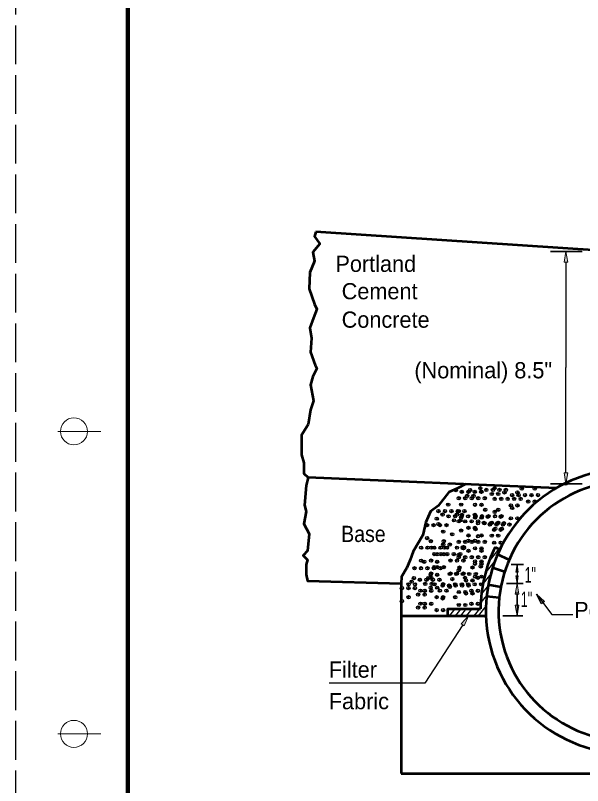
# Model space of a CAD drawing. Extents: x 105.4 to 140.8, y 56.9 to 78.9.
# Drawn here: x 107.01 to 112.26, y 60.79 to 67.92 of the extents above; entities that cross this region are included whole.
import ezdxf

# ---------------------------------------------------------------- set-up
doc = ezdxf.new("R2010")
doc.units = 0
doc.header["$LTSCALE"] = 0.06
doc.header["$PDMODE"] = 32
doc.header["$PDSIZE"] = 0.03
doc.linetypes.add('LONG_DASHED', pattern=[7.5, 6, -1.5])
for name, color, linetype, lineweight in [('1', 7, 'Continuous', 53), ('3', 7, 'Continuous', 13), ('5', 7, 'Continuous', 25), ('6', 7, 'Continuous', 13)]:
    doc.layers.add(name, color=color, linetype=linetype, lineweight=lineweight)

msp = doc.modelspace()

# ---------------------------------------------------------------- hatches: boundary and pattern name
at = {"layer": '1'}
for points in [[(112.11775, 65.63492), (112.08442, 65.63492), (112.10108, 65.73492), (112.10108, 65.73492)], [(112.11775, 63.68358), (112.08442, 63.68358), (112.10108, 63.58358), (112.10108, 63.58358)]]:
    msp.add_hatch(color=256, dxfattribs=at).paths.add_polyline_path(points)
at = {"layer": '3'}
for points in [[(111.63692, 62.76433), (111.66025, 62.76433), (111.64858, 62.83433), (111.64858, 62.83433)], [(111.63692, 62.7305), (111.66025, 62.7305), (111.64858, 62.6605), (111.64858, 62.6605)], [(111.63192, 62.5605), (111.66525, 62.5605), (111.64858, 62.6605), (111.64858, 62.6605)], [(111.82975, 62.56025), (111.90283, 62.49192), (111.875, 62.471), (111.875, 62.471)], [(111.66525, 62.45892), (111.63192, 62.45892), (111.64858, 62.35892), (111.64858, 62.35892)], [(111.13225, 62.28492), (111.16008, 62.26675), (111.20092, 62.35958), (111.20092, 62.35958)]]:
    msp.add_hatch(color=256, dxfattribs=at).paths.add_polyline_path(points)

# ---------------------------------------------------------------- linework, layer by layer
at = {"layer": '1', "linetype": 'LONG_DASHED', "lineweight": 25}
msp.add_line((107.00517, 78.86758), (107.00517, 56.86758), dxfattribs=at)
at = {"layer": '1', "lineweight": 158}
msp.add_line((108.04683, 78.36758), (108.04683, 57.36758), dxfattribs=at)
at = {"layer": '1'}
for p, q in [((112.44725, 65.73858), (109.78667, 65.91625)), ((112.01425, 63.54325), (109.71667, 63.64092)), ((111.44558, 62.99717), (111.49067, 62.97558)), ((111.576, 62.88017), (111.46833, 62.92658)), ((111.53417, 62.76833), (111.42242, 62.80392)), ((110.57458, 62.6595), (110.57458, 60.89883)), ((111.498, 62.62458), (111.38275, 62.646)), ((111.48408, 62.52825), (111.36742, 62.54042)), ((110.57458, 62.35958), (111.36108, 62.35958)), ((110.57458, 60.89883), (112.71367, 60.89883))]:
    msp.add_line(p, q, dxfattribs=at)
at = {"layer": '1', "lineweight": 35}
for p, q in [((112.25075, 65.73492), (111.95708, 65.73492)), ((112.25075, 63.58358), (111.95708, 63.58358)), ((111.59425, 62.83433), (111.70742, 62.83433)), ((111.55258, 62.6605), (111.7055, 62.6605)), ((111.51675, 62.35892), (111.70108, 62.35892))]:
    msp.add_line(p, q, dxfattribs=at)
at = {"layer": '1', "lineweight": 25}
for p, q in [((112.10108, 65.63492), (112.10108, 64.65925)), ((112.10108, 63.68358), (112.10108, 64.65925)), ((111.48108, 62.98017), (111.39942, 62.87925)), ((111.44675, 62.8735), (111.359, 62.76508)), ((111.39533, 62.7345), (111.334, 62.65875)), ((111.3845, 62.64425), (111.31942, 62.56375)), ((111.36642, 62.54925), (111.31142, 62.48142)), ((111.07642, 62.42742), (111.02142, 62.35958)), ((111.1315, 62.42742), (111.07658, 62.35958)), ((111.17908, 62.42742), (111.12408, 62.35958)), ((111.23425, 62.42742), (111.17933, 62.35958)), ((111.30408, 62.42742), (111.24917, 62.35958)), ((111.36108, 62.44842), (111.28917, 62.35958))]:
    msp.add_line(p, q, dxfattribs=at)
at = {"layer": '1', "lineweight": 13}
for p, q in [((107.79683, 64.06758), (107.39683, 64.06758)), ((107.79683, 61.26758), (107.39683, 61.26758))]:
    msp.add_line(p, q, dxfattribs=at)
at = {"layer": '1'}
for points in [[(109.78667, 65.91625), (109.77308, 65.87142), (109.82233, 65.80325), (109.75842, 65.72817), (109.77308, 65.64492), (109.73025, 65.53967), (109.72417, 65.38925), (109.77308, 65.24567), (109.79408, 65.20083), (109.76592, 65.118), (109.73025, 65.027), (109.74483, 64.92958), (109.73775, 64.80158), (109.7795, 64.68067), (109.79408, 64.65008), (109.75842, 64.57508), (109.73775, 64.5), (109.76592, 64.34958), (109.73775, 64.26675), (109.71667, 64.13092), (109.65283, 64.0325), (109.65283, 63.85183), (109.67492, 63.77683), (109.67492, 63.679), (109.71667, 63.64092), (109.69567, 63.56592), (109.68108, 63.38525), (109.69567, 63.32483), (109.67492, 63.21175), (109.72417, 63.12075), (109.70958, 62.96292), (109.66742, 62.91808), (109.70958, 62.87967), (109.69567, 62.83492), (109.69567, 62.74425), (109.70958, 62.68483), (110.57458, 62.6595)], [(111.17125, 63.57917), (111.10042, 63.5435), (111.01642, 63.50517), (110.91842, 63.3775), (110.84808, 63.32483), (110.80525, 63.22633), (110.77708, 63.10617), (110.68608, 62.95608), (110.65792, 62.87967), (110.62975, 62.80467), (110.5805, 62.72183), (110.57458, 62.6595)], [(111.00908, 62.35958), (111.00908, 62.42617), (111.31008, 62.42617)]]:
    msp.add_lwpolyline(points, dxfattribs=at)
at = {"layer": '1', "lineweight": 13}
for points in [[(112.11775, 65.63492), (112.08442, 65.63492), (112.10108, 65.73492), (112.10108, 65.73492)], [(112.11775, 63.68358), (112.08442, 63.68358), (112.10108, 63.58358), (112.10108, 63.58358)]]:
    msp.add_lwpolyline(points, close=True, dxfattribs=at)
for centre in [(107.54683, 64.06758), (107.54683, 61.26758)]:
    msp.add_circle(centre, 0.125, dxfattribs=at)
at = {"layer": '1'}
for centre, radius, start, end in [((112.68018, 62.40375), 1.31984, 100.16507, 268.24941), ((112.68018, 62.40375), 1.20261, 101.16791, 268.18021), ((112.67845, 62.40302), 1.36853, 154.26726, 179.03058)]:
    msp.add_arc(centre, radius, start, end, dxfattribs=at)
msp.add_point((111.15275, 62.99167), dxfattribs=at)
at = {"layer": '3', "lineweight": 25}
for p, q in [((111.64858, 62.83433), (111.64858, 62.6605)), ((111.64858, 62.45892), (111.64858, 62.58217)), ((111.64858, 62.5605), (111.64858, 62.35892)), ((111.82975, 62.56025), (111.97142, 62.37158)), ((111.97142, 62.37158), (112.16608, 62.37158))]:
    msp.add_line(p, q, dxfattribs=at)
at = {"layer": '3'}
for points in [[(111.63692, 62.76433), (111.66025, 62.76433), (111.64858, 62.83433), (111.64858, 62.83433)], [(111.63692, 62.7305), (111.66025, 62.7305), (111.64858, 62.6605), (111.64858, 62.6605)], [(111.63192, 62.5605), (111.66525, 62.5605), (111.64858, 62.6605), (111.64858, 62.6605)], [(111.66525, 62.45892), (111.63192, 62.45892), (111.64858, 62.35892), (111.64858, 62.35892)], [(111.13225, 62.28492), (111.16008, 62.26675), (111.20092, 62.35958), (111.20092, 62.35958)]]:
    msp.add_lwpolyline(points, close=True, dxfattribs=at)
at = {"layer": '3', "lineweight": 25}
msp.add_lwpolyline([(111.82975, 62.56025), (111.90283, 62.49192), (111.875, 62.471), (111.875, 62.471)], close=True, dxfattribs=at)
msp.add_lwpolyline([(111.14617, 62.27592), (110.79375, 61.73667), (109.91, 61.73667)], dxfattribs=at)
at = {"layer": '5'}
for p in [(111.30908, 63.54217), (111.36433, 63.52608), (111.42542, 63.52608), (111.442, 63.54217), (111.48542, 63.52608), (111.54542, 63.52608), (111.69267, 63.53817), (111.81267, 63.53817), (111.08142, 63.5245), (111.13667, 63.50842), (111.18675, 63.47058), (111.19775, 63.50842), (111.19958, 63.50892), (111.21433, 63.5245), (111.24675, 63.47058), (111.25775, 63.50842), (111.31775, 63.50842), (111.31958, 63.50892), (111.41442, 63.48825), (111.47442, 63.48825), (111.532, 63.50275), (111.60267, 63.47817), (111.652, 63.50275), (111.66267, 63.47817), (111.72267, 63.47817), (111.78267, 63.47817), (111.84267, 63.47817), (111.0115, 63.3895), (111.10958, 63.44892), (111.1315, 63.3895), (111.16958, 63.44892), (111.22958, 63.44892), (111.25958, 63.38892), (111.28958, 63.44892), (111.31958, 63.38892), (111.34958, 63.44892), (111.442, 63.44275), (111.502, 63.44275), (111.562, 63.44275), (111.592, 63.38275), (111.622, 63.44275), (111.652, 63.38275), (111.682, 63.44275), (111.75267, 63.41817), (111.81267, 63.41817), (110.9215, 63.3295), (110.9815, 63.3295), (111.0415, 63.3295), (111.1015, 63.3295), (111.10958, 63.32892), (111.1615, 63.3295), (111.35467, 63.34258), (111.442, 63.32275), (111.47467, 63.34258), (111.60267, 63.35817), (110.90575, 63.25958), (110.95958, 63.29792), (111.01475, 63.28183), (111.06483, 63.244), (111.07583, 63.28183), (111.09242, 63.29792), (111.12483, 63.244), (111.1315, 63.2695), (111.13583, 63.28183), (111.1385, 63.29492), (111.19583, 63.28183), (111.2585, 63.29492), (111.25958, 63.26892), (111.26467, 63.28258), (111.31958, 63.26892), (111.32467, 63.28258), (111.37692, 63.27725), (111.38467, 63.28258), (111.44467, 63.28258), (111.49692, 63.27725), (111.50467, 63.28258), (111.592, 63.26275), (111.652, 63.26275), (110.81575, 63.19958), (110.87575, 63.19958), (110.9215, 63.2095), (110.93575, 63.19958), (110.99575, 63.19958), (111.1085, 63.23492), (111.1685, 63.23492), (111.1985, 63.17492), (111.2285, 63.23492), (111.2585, 63.17492), (111.28692, 63.21725), (111.2885, 63.23492), (111.34233, 63.22092), (111.34692, 63.21725), (111.3975, 63.20492), (111.40692, 63.21725), (111.41467, 63.22258), (111.45858, 63.20492), (111.46692, 63.21725), (111.47467, 63.22258), (111.47517, 63.22092), (111.51858, 63.20492), (111.52692, 63.21725), (111.57858, 63.20492), (110.96575, 63.13958), (111.0485, 63.11492), (111.1315, 63.1495), (111.19958, 63.10475), (111.26467, 63.16258), (111.28692, 63.09725), (111.31958, 63.10475), (111.41467, 63.10258), (111.43692, 63.15725), (111.44758, 63.16717), (111.47467, 63.10258), (111.49692, 63.15725), (111.50758, 63.16717), (110.81575, 63.07958), (110.85058, 63.05092), (110.97058, 63.05092), (111.10958, 63.04475), (111.16958, 63.04475), (111.1985, 63.05492), (111.22958, 63.04475), (111.2585, 63.05492), (111.28958, 63.04475), (111.34958, 63.04475), (111.43692, 63.03725), (111.49692, 63.03725), (110.76058, 62.99092), (110.82058, 62.99092), (110.85275, 62.99167), (110.88058, 62.99092), (110.94058, 62.99092), (110.96575, 63.01958), (110.97275, 62.99167), (111.00058, 62.99092), (111.02575, 63.01958), (111.09275, 62.99167), (111.19958, 62.9625), (111.25958, 62.98475), (111.31958, 62.98475), (111.31958, 62.9625), (110.88275, 62.93167), (110.91058, 62.93092), (110.94275, 62.93167), (110.97058, 62.93092), (111.00275, 62.93167), (111.06275, 62.93167), (111.10958, 62.92475), (111.10958, 62.9025), (111.12275, 62.93167), (111.16958, 62.9025), (111.22958, 62.9025), (111.28958, 62.9025), (111.34958, 62.9025), (110.76058, 62.87092), (110.7895, 62.86067), (110.85275, 62.87167), (110.88275, 62.81167), (110.9095, 62.86067), (111.03275, 62.87167), (111.09275, 62.87167), (111.15275, 62.87167), (111.25958, 62.86475), (111.25958, 62.8425), (111.31308, 62.81783), (111.31958, 62.86475), (111.31958, 62.8425), (110.6995, 62.80067), (110.7595, 62.80067), (110.8195, 62.80067), (110.8495, 62.74067), (110.85275, 62.75167), (110.8795, 62.80067), (110.9095, 62.74067), (110.91058, 62.81092), (110.9395, 62.80067), (110.97058, 62.81092), (111.02625, 62.74767), (111.03275, 62.75167), (111.08625, 62.74767), (111.09275, 62.75167), (111.10958, 62.7825), (111.11625, 62.80767), (111.14625, 62.74767), (111.15275, 62.75167), (111.20625, 62.74767), (111.23625, 62.80767), (111.26625, 62.74767), (110.67325, 62.67667), (110.69383, 62.70992), (110.74908, 62.69383), (110.81008, 62.69383), (110.82675, 62.70992), (110.85433, 62.71208), (110.87008, 62.69383), (110.93008, 62.69383), (111.05008, 62.70058), (111.16667, 62.71208), (111.17625, 62.68767), (111.23625, 62.68767), (111.25958, 62.7225), (111.28667, 62.71208), (111.31958, 62.7225), (110.58325, 62.61667), (110.64325, 62.61667), (110.64433, 62.65208), (110.70325, 62.61667), (110.70433, 62.65208), (110.79908, 62.65608), (110.8495, 62.62067), (110.85908, 62.65608), (110.88433, 62.65208), (110.9095, 62.62067), (110.96008, 62.64058), (110.96467, 62.65292), (111.02008, 62.64058), (111.02625, 62.62767), (111.07667, 62.65208), (111.08008, 62.64058), (111.13667, 62.65208), (111.14008, 62.64058), (111.19667, 62.65208), (111.20008, 62.64058), (111.25667, 62.65208), (111.31667, 62.65208), (110.64433, 62.53208), (110.73325, 62.55667), (110.75467, 62.59292), (110.79325, 62.55667), (110.79433, 62.59208), (110.85433, 62.59208), (110.90467, 62.53292), (110.93467, 62.59292), (110.96467, 62.53292), (110.99467, 62.59292), (111.07667, 62.53208), (111.11008, 62.58058), (111.17008, 62.58058), (111.17625, 62.56767), (111.22667, 62.59208), (111.23625, 62.56767), (111.28667, 62.59208), (110.58325, 62.49667), (110.75467, 62.47292), (110.79433, 62.47208), (110.85433, 62.47208), (110.96008, 62.52058), (111.11008, 62.46058), (111.17008, 62.46058), (111.22667, 62.47208), (111.28667, 62.47208), (110.73325, 62.43667), (110.79325, 62.43667), (110.90467, 62.41292), (110.96467, 62.41292)]:
    msp.add_point(p, dxfattribs=at)
at = {"layer": '6'}
for p, q in [((111.51783, 62.70208), (111.51792, 62.70208)), ((111.63117, 62.70208), (111.63125, 62.70208)), ((111.47975, 62.35892), (111.47983, 62.35892))]:
    msp.add_line(p, q, dxfattribs=at)
msp.add_point((112.10108, 63.58358), dxfattribs=at)

# ---------------------------------------------------------------- texts
at = {"layer": '1', "width": 0.6}
for p in [(111.71867, 62.668), (111.68367, 62.44117)]:
    msp.add_text('1"', height=0.144, dxfattribs=at).set_placement(p)
at = {"layer": '3'}
for s, p in [('Portland', (109.96767, 65.54483)), ('Cement', (110.02533, 65.29117)), ('Concrete', (110.02533, 65.02775)), ('(Nominal) 8.5"', (110.69833, 64.55908)), ('Perforations', (112.17758, 62.339)), ('Filter', (109.90617, 61.78733)), ('Fabric', (109.90617, 61.49517))]:
    msp.add_text(s, height=0.15, dxfattribs=at).set_placement(p)
at = {"layer": '3', "width": 0.9}
msp.add_text('Base', height=0.15, dxfattribs=at).set_placement((110.021, 63.04383))

doc.saveas('drawing.dxf')
